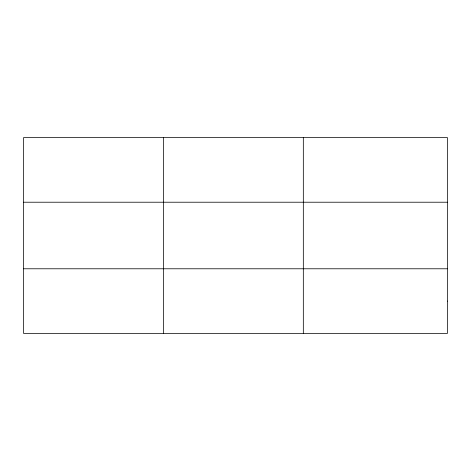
<?xml version="1.0" encoding="UTF-8"?>
<svg xmlns="http://www.w3.org/2000/svg" width="471" height="471" viewBox="0 0 471 471"><rect width="100%" height="100%" fill="white"/><g stroke="black" fill="none" stroke-linecap="round" stroke-linejoin="round"><path stroke-width="0.71" d="M163.437 137.609L163.437 333.391M303.324 137.609L303.324 333.391M23.55 202.218L447.45 202.218M23.55 268.782L447.45 268.782M447.45 301.087L447.45 333.391L23.55 333.391L23.55 137.609L447.45 137.609L447.45 301.087"/></g></svg>
